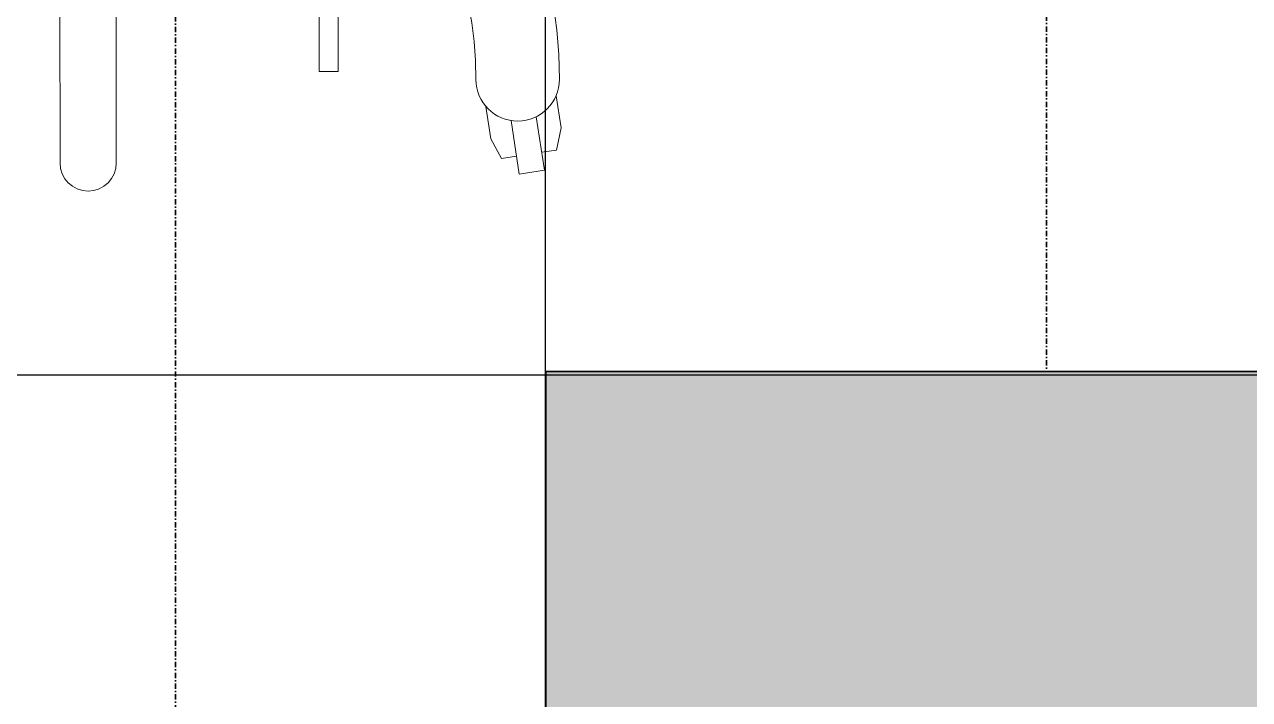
# Model space of a CAD drawing. Extents: x -12260 to 184725, y -29287 to 19916.
# Drawn here: x 45064 to 45798, y -11824 to -11420 of the extents above; entities that cross this region are included whole.
import ezdxf
from ezdxf.enums import TextEntityAlignment as Align

# ---------------------------------------------------------------- set-up
doc = ezdxf.new("R2010")
doc.units = 0
doc.header["$LTSCALE"] = 0.25
doc.linetypes.add('DASHDOT', pattern=[25.4, 12.7, -6.35, 0, -6.35])
doc.layers.add('01-First Floor-FUR$0$FALSE CEILING', color=251, linetype='Continuous')
for name, color, linetype, lineweight in [('01-First Floor-FUR$0$LOADING', 253, 'Continuous', 5), ('E-LITE-CIRC-NUMB', 6, 'Continuous', 25), ('E-LITE-CLNG', 150, 'Continuous', 35), ('E-LITE-CLNG-CNDT', 6, 'DASHDOT', 35), ('E-LITE-CTRL', 6, 'Continuous', 25), ('E-LITE-IDEN', 6, 'Continuous', 25)]:
    doc.layers.add(name, color=color, linetype=linetype, lineweight=lineweight)
doc.styles.add('DC_SIMPLEX', font='SIMPLEX.shx', dxfattribs={"width": 0.7})

# ---------------------------------------------------------------- blocks, each defined once
blk = doc.blocks.new('*U214')
h = blk.add_hatch(color=254)
h.dxf.hatch_style = 1
h.paths.add_polyline_path([(-300, 300), (-300, -300), (300, -300), (300, 300)])
edge = h.paths.add_edge_path(flags=16)
edge.add_arc((0, 0), 45, 0, 360)
blk.add_lwpolyline([(-300, 300), (-300, -300), (300, -300), (300, 300)], close=True)
at = {"layer": 'E-LITE-CIRC-NUMB', "style": 'DC_SIMPLEX', "width": 0.7, "flags": 8}
blk.add_attdef('CIRCUIT', text='', height=200, rotation=0, dxfattribs=at).set_placement((-473.9, 300), align=Align.RIGHT)
at = {"layer": 'E-LITE-CTRL', "style": 'DC_SIMPLEX', "width": 0.7, "flags": 8}
blk.add_attdef('CONTROL', (1118.9, -935), '', height=200, rotation=360, dxfattribs=at)
at = {"layer": 'E-LITE-IDEN', "style": 'DC_SIMPLEX', "width": 0.7, "flags": 8}
blk.add_attdef('TYPE', (460.41, 457.65), '', height=200, rotation=360, dxfattribs=at)
blk = doc.blocks.new('01-First Floor-FUR$0$mobile light')
at = {"layer": '01-First Floor-FUR$0$LOADING'}
for p, q in [((1892.682, -523.967), (1883.055, -523.967)), ((1892.682, -527.337), (1883.055, -527.337)), ((1886.401, -549.48), (1884.466, -549.773)), ((1884.466, -549.773), (1883.285, -550.418)), ((1882.348, -551.473), (1885.55, -550.988)), ((1883.285, -550.418), (1883.42, -551.311)), ((1882.577, -552.981), (1882.348, -551.473)), ((1882.577, -552.981), (1885.779, -552.496)), ((1883.783, -553.712), (1883.648, -552.819)), ((1885.103, -553.978), (1883.783, -553.712)), ((1887.038, -553.685), (1885.103, -553.978))]:
    blk.add_line(p, q, dxfattribs=at)
blk.add_lwpolyline([(1899.3, -539.503), (1888.501, -539.503), (1888.501, -540.631), (1899.3, -540.631)], close=True, dxfattribs=at)
for centre, radius, start, end in [((1888.019, -525.636), 28.25, 270, 5.3386), ((1883.055, -525.652), 1.685, 90, 270), ((1888.019, -525.636), 23.25, 270, 356.31838), ((1888.019, -551.386), 2.5, 90, 270)]:
    blk.add_arc(centre, radius, start, end, dxfattribs=at)
blk = doc.blocks.new('01-First Floor-FUR')
at = {"layer": '01-First Floor-FUR$0$FALSE CEILING', "linetype": 'Continuous'}
for p, q in [((45376, -12830), (45376, -9540)), ((44776, -11630), (48976, -11630))]:
    blk.add_line(p, q, dxfattribs=at)
at = {"layer": '01-First Floor-FUR$0$LOADING', "xscale": 10, "yscale": 10, "zscale": 10, "rotation": 90.09013921250734}
blk.add_blockref('01-First Floor-FUR$0$mobile light', (39875.21, -30341.74, -0.21), dxfattribs=at)

msp = doc.modelspace()

# ---------------------------------------------------------------- linework, layer by layer
at = {"layer": 'E-LITE-CLNG-CNDT', "color": 1}
msp.add_lwpolyline([(45375.96, -6740.11), (45204.37, -6839.18, 0.267949), (45154.37, -6925.78), (45154.37, -11835.94, 0.414214), (45254.37, -11935.94), (45376.14, -11935.94)], format="xyb", dxfattribs=at)
at = {"layer": 'E-LITE-CLNG-CNDT', "elevation": -0.1}
msp.add_lwpolyline([(45676.09, -10427.88), (45676.09, -11627.88)], dxfattribs=at)

# ---------------------------------------------------------------- block references
at = {"layer": 'E-LITE-CLNG', "xscale": -1}
msp.add_blockref('*U214', (45676.14, -11927.88, -0.1), dxfattribs=at)
at = {"layer": 'E-LITE-CLNG-CNDT'}
msp.add_blockref('01-First Floor-FUR', (0, 0), dxfattribs=at)

doc.saveas('drawing.dxf')
